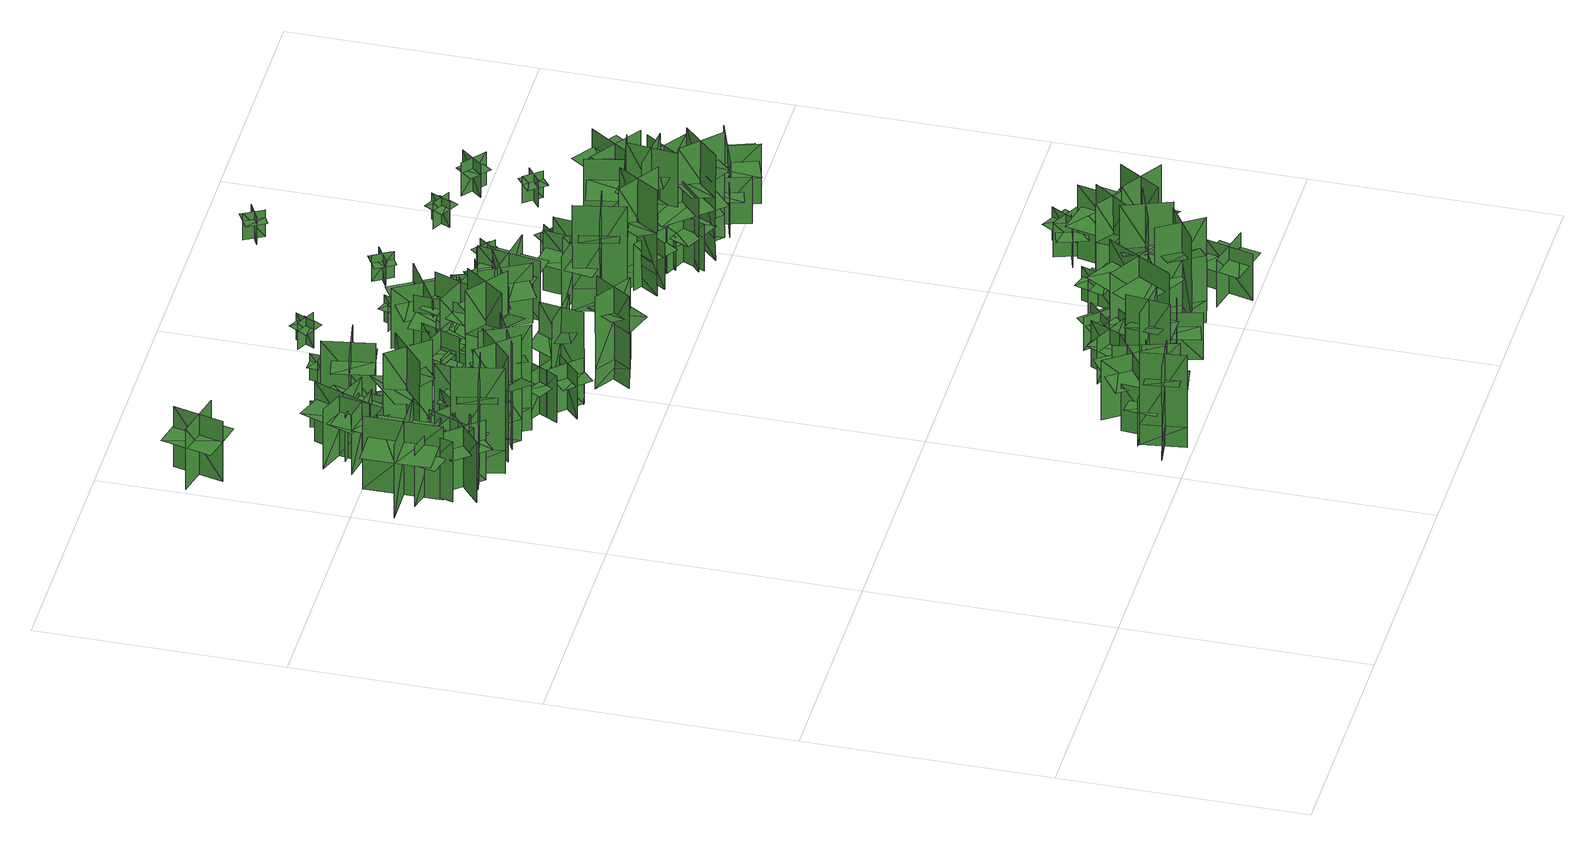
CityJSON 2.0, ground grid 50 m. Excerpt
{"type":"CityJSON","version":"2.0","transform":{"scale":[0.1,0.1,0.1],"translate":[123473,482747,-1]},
"CityObjects":{
"tree1":{"type":"SolitaryVegetationObject","geometry":[{"type":"MultiSurface","lod":"1","boundaries":[[[0,1,2]],[[0,2,3]],[[4,5,6]],[[4,6,7]],[[8,9,10]],[[8,10,11]],[[8,11,12]],[[8,12,13]]]}]},
"tree2":{"type":"SolitaryVegetationObject","geometry":[{"type":"MultiSurface","lod":"1","boundaries":[[[14,15,16]],[[14,16,17]],[[18,19,20]],[[18,20,21]],[[22,23,24]],[[22,24,25]],[[22,25,26]],[[22,26,27]]]}]},
"tree3":{"type":"SolitaryVegetationObject","geometry":[{"type":"MultiSurface","lod":"1","boundaries":[[[28,29,30]],[[28,30,31]],[[32,33,34]],[[32,34,35]],[[36,37,38]],[[36,38,39]],[[36,39,40]],[[36,40,41]]]}]},
"tree4":{"type":"SolitaryVegetationObject","geometry":[{"type":"MultiSurface","lod":"1","boundaries":[[[42,43,44]],[[42,44,45]],[[46,47,48]],[[46,48,49]],[[50,51,52]],[[50,52,53]],[[50,53,54]],[[50,54,55]]]}]},
"tree5":{"type":"SolitaryVegetationObject","geometry":[{"type":"MultiSurface","lod":"1","boundaries":[[[56,57,58]],[[56,58,59]],[[60,61,62]],[[60,62,63]],[[64,65,61]],[[64,61,60]],[[66,67,57]],[[66,57,56]],[[68,69,70]],[[68,70,71]],[[72,73,74]],[[72,74,75]]]}]},
"tree6":{"type":"SolitaryVegetationObject","geometry":[{"type":"MultiSurface","lod":"1","boundaries":[[[76,77,78]],[[76,78,79]],[[80,81,82]],[[80,82,83]],[[84,85,86]],[[84,86,87]],[[84,85,88]],[[84,88,89]]]}]},
"tree7":{"type":"SolitaryVegetationObject","geometry":[{"type":"MultiSurface","lod":"1","boundaries":[[[90,91,92]],[[90,92,93]],[[94,95,96]],[[94,96,97]],[[98,99,95]],[[98,95,94]],[[100,101,91]],[[100,91,90]],[[102,103,104]],[[102,104,105]],[[106,107,108]],[[106,108,109]]]}]},
"tree8":{"type":"SolitaryVegetationObject","geometry":[{"type":"MultiSurface","lod":"1","boundaries":[[[110,111,112]],[[110,112,113]],[[114,115,116]],[[114,116,117]],[[118,119,120]],[[118,120,121]],[[118,121,122]],[[118,122,123]]]}]},
"tree9":{"type":"SolitaryVegetationObject","geometry":[{"type":"MultiSurface","lod":"1","boundaries":[[[124,125,126]],[[124,126,127]],[[128,129,130]],[[128,130,131]],[[132,133,134]],[[132,134,135]],[[132,135,136]],[[132,136,137]]]}]},
"tree10":{"type":"SolitaryVegetationObject","geometry":[{"type":"MultiSurface","lod":"1","boundaries":[[[138,139,140]],[[138,140,141]],[[142,143,144]],[[142,144,145]],[[146,147,148]],[[146,148,149]],[[146,149,150]],[[146,150,151]]]}]},
"tree11":{"type":"SolitaryVegetationObject","geometry":[{"type":"MultiSurface","lod":"1","boundaries":[[[152,153,154]],[[152,154,155]],[[156,157,158]],[[156,158,159]],[[160,161,162]],[[160,162,163]],[[160,163,164]],[[160,164,165]]]}]},
"tree12":{"type":"SolitaryVegetationObject","geometry":[{"type":"MultiSurface","lod":"1","boundaries":[[[166,167,168]],[[166,168,169]],[[170,171,172]],[[170,172,173]],[[174,175,171]],[[174,171,170]],[[176,177,167]],[[176,167,166]],[[178,179,180]],[[178,180,181]],[[182,183,184]],[[182,184,185]]]}]},
"tree13":{"type":"SolitaryVegetationObject","geometry":[{"type":"MultiSurface","lod":"1","boundaries":[[[186,187,188]],[[186,188,189]],[[190,191,192]],[[190,192,193]],[[194,195,191]],[[194,191,190]],[[196,197,187]],[[196,187,186]],[[198,199,200]],[[198,200,201]],[[202,203,204]],[[202,204,205]]]}]},
"tree14":{"type":"SolitaryVegetationObject","geometry":[{"type":"MultiSurface","lod":"1","boundaries":[[[206,207,208]],[[206,208,209]],[[210,211,212]],[[210,212,213]],[[214,215,216]],[[214,216,217]],[[214,217,218]],[[214,218,219]]]}]},
"tree15":{"type":"SolitaryVegetationObject","geometry":[{"type":"MultiSurface","lod":"1","boundaries":[[[220,221,222]],[[220,222,223]],[[224,225,226]],[[224,226,227]],[[228,229,230]],[[228,230,231]],[[228,231,232]],[[228,232,233]]]}]},
"tree16":{"type":"SolitaryVegetationObject","geometry":[{"type":"MultiSurface","lod":"1","boundaries":[[[234,235,236]],[[234,236,237]],[[238,239,240]],[[238,240,241]],[[242,243,244]],[[242,244,245]],[[242,245,246]],[[242,246,247]]]}]},
"tree17":{"type":"SolitaryVegetationObject","geometry":[{"type":"MultiSurface","lod":"1","boundaries":[[[248,249,250]],[[248,250,251]],[[252,253,254]],[[252,254,255]],[[256,257,258]],[[256,258,259]],[[256,259,260]],[[256,260,261]]]}]},
"tree18":{"type":"SolitaryVegetationObject","geometry":[{"type":"MultiSurface","lod":"1","boundaries":[[[262,263,264]],[[262,264,265]],[[266,267,268]],[[266,268,269]],[[270,271,272]],[[270,272,273]],[[270,274,275]],[[270,275,271]]]}]},
"tree19":{"type":"SolitaryVegetationObject","geometry":[{"type":"MultiSurface","lod":"1","boundaries":[[[276,277,278]],[[276,278,279]],[[280,281,282]],[[280,282,283]],[[284,285,286]],[[284,286,287]],[[284,287,288]],[[284,288,289]]]}]},
"tree20":{"type":"SolitaryVegetationObject","geometry":[{"type":"MultiSurface","lod":"1","boundaries":[[[290,291,292]],[[290,292,293]],[[294,295,296]],[[294,296,297]],[[298,299,295]],[[298,295,294]],[[300,301,291]],[[300,291,290]],[[302,303,304]],[[302,304,305]],[[306,307,308]],[[306,308,309]]]}]},
"tree21":{"type":"SolitaryVegetationObject","geometry":[{"type":"MultiSurface","lod":"1","boundaries":[[[310,311,312]],[[310,312,313]],[[314,315,316]],[[314,316,317]],[[318,319,320]],[[318,320,321]],[[318,321,322]],[[318,322,323]]]}]},
"tree22":{"type":"SolitaryVegetationObject","geometry":[{"type":"MultiSurface","lod":"1","boundaries":[[[324,325,326]],[[324,326,327]],[[328,329,330]],[[328,330,331]],[[332,333,334]],[[332,334,335]],[[332,335,336]],[[332,336,337]]]}]},
"tree23":{"type":"SolitaryVegetationObject","geometry":[{"type":"MultiSurface","lod":"1","boundaries":[[[338,339,340]],[[338,340,341]],[[342,343,344]],[[342,344,345]],[[346,347,348]],[[346,348,349]],[[346,349,350]],[[346,350,351]]]}]},
"tree24":{"type":"SolitaryVegetationObject","geometry":[{"type":"MultiSurface","lod":"1","boundaries":[[[352,353,354]],[[352,354,355]],[[356,357,358]],[[356,358,359]],[[360,361,362]],[[360,362,363]],[[360,363,364]],[[360,364,365]]]}]},
"tree25":{"type":"SolitaryVegetationObject","geometry":[{"type":"MultiSurface","lod":"1","boundaries":[[[366,367,368]],[[366,368,369]],[[370,371,372]],[[370,372,373]],[[374,375,376]],[[374,376,377]],[[374,377,378]],[[374,378,379]]]}]},
"tree26":{"type":"SolitaryVegetationObject","geometry":[{"type":"MultiSurface","lod":"1","boundaries":[[[380,381,382]],[[380,382,383]],[[384,385,386]],[[384,386,387]],[[388,389,390]],[[388,390,391]],[[388,391,392]],[[388,392,393]]]}]},
"tree27":{"type":"SolitaryVegetationObject","geometry":[{"type":"MultiSurface","lod":"1","boundaries":[[[394,395,396]],[[394,396,397]],[[398,399,400]],[[398,400,401]],[[402,403,404]],[[402,404,405]],[[402,405,406]],[[402,406,407]]]}]},
"tree28":{"type":"SolitaryVegetationObject","geometry":[{"type":"MultiSurface","lod":"1","boundaries":[[[408,409,410]],[[408,410,411]],[[412,413,414]],[[412,414,415]],[[416,417,418]],[[416,418,419]],[[416,419,420]],[[416,420,421]]]}]},
"tree29":{"type":"SolitaryVegetationObject","geometry":[{"type":"MultiSurface","lod":"1","boundaries":[[[422,423,424]],[[422,424,425]],[[426,427,428]],[[426,428,429]],[[430,431,427]],[[430,427,426]],[[432,433,423]],[[432,423,422]],[[434,435,436]],[[434,436,437]],[[438,439,440]],[[438,440,441]]]}]},
"tree30":{"type":"SolitaryVegetationObject","geometry":[{"type":"MultiSurface","lod":"1","boundaries":[[[442,443,444]],[[442,444,445]],[[446,447,448]],[[446,448,449]],[[450,451,447]],[[450,447,446]],[[452,453,443]],[[452,443,442]],[[454,455,456]],[[454,456,457]],[[458,459,460]],[[458,460,461]]]}]},
"tree31":{"type":"SolitaryVegetationObject","geometry":[{"type":"MultiSurface","lod":"1","boundaries":[[[462,463,464]],[[462,464,465]],[[466,467,468]],[[466,468,469]],[[470,471,472]],[[470,472,473]],[[470,473,474]],[[470,474,475]]]}]},
"tree32":{"type":"SolitaryVegetationObject","geometry":[{"type":"MultiSurface","lod":"1","boundaries":[[[476,477,478]],[[476,478,479]],[[480,481,482]],[[480,482,483]],[[484,485,486]],[[484,486,487]],[[484,487,488]],[[484,488,489]]]}]},
"tree33":{"type":"SolitaryVegetationObject","geometry":[{"type":"MultiSurface","lod":"1","boundaries":[[[490,491,492]],[[490,492,493]],[[494,495,496]],[[494,496,497]],[[498,499,495]],[[498,495,494]],[[500,501,491]],[[500,491,490]],[[502,503,504]],[[502,504,505]],[[506,507,508]],[[506,508,509]]]}]},
"tree34":{"type":"SolitaryVegetationObject","geometry":[{"type":"MultiSurface","lod":"1","boundaries":[[[510,511,512]],[[510,512,513]],[[514,515,516]],[[514,516,517]],[[518,519,520]],[[518,520,521]],[[518,521,522]],[[518,522,523]]]}]},
"tree35":{"type":"SolitaryVegetationObject","geometry":[{"type":"MultiSurface","lod":"1","boundaries":[[[524,525,526]],[[524,526,527]],[[528,529,530]],[[528,530,531]],[[532,533,529]],[[532,529,528]],[[534,535,525]],[[534,525,524]],[[536,537,538]],[[536,538,539]],[[540,541,542]],[[540,542,543]]]}]},
"tree36":{"type":"SolitaryVegetationObject","geometry":[{"type":"MultiSurface","lod":"1","boundaries":[[[544,545,546]],[[544,546,547]],[[548,549,550]],[[548,550,551]],[[552,553,554]],[[552,554,555]],[[552,555,556]],[[552,556,557]]]}]},
"tree37":{"type":"SolitaryVegetationObject","geometry":[{"type":"MultiSurface","lod":"1","boundaries":[[[558,559,560]],[[558,560,561]],[[562,563,564]],[[562,564,565]],[[566,567,568]],[[566,568,569]],[[566,569,570]],[[566,570,571]]]}]},
"tree38":{"type":"SolitaryVegetationObject","geometry":[{"type":"MultiSurface","lod":"1","boundaries":[[[572,573,574]],[[572,574,575]],[[576,577,578]],[[576,578,579]],[[580,581,582]],[[580,582,583]],[[580,583,584]],[[580,584,585]]]}]},
"tree39":{"type":"SolitaryVegetationObject","geometry":[{"type":"MultiSurface","lod":"1","boundaries":[[[586,587,588]],[[586,588,589]],[[590,591,592]],[[590,592,593]],[[594,595,596]],[[594,596,597]],[[594,597,598]],[[594,598,599]]]}]},
"tree40":{"type":"SolitaryVegetationObject","geometry":[{"type":"MultiSurface","lod":"1","boundaries":[[[600,601,602]],[[600,602,603]],[[604,605,606]],[[604,606,607]],[[608,609,610]],[[608,610,611]],[[608,611,612]],[[608,612,613]]]}]},
"tree41":{"type":"SolitaryVegetationObject","geometry":[{"type":"MultiSurface","lod":"1","boundaries":[[[614,615,616]],[[614,616,617]],[[618,619,620]],[[618,620,621]],[[622,623,624]],[[622,624,625]],[[622,625,626]],[[622,626,627]]]}]},
"tree42":{"type":"SolitaryVegetationObject","geometry":[{"type":"MultiSurface","lod":"1","boundaries":[[[628,629,630]],[[628,630,631]],[[632,633,634]],[[632,634,635]],[[636,637,638]],[[636,638,639]],[[636,639,640]],[[636,640,641]]]}]},
"tree43":{"type":"SolitaryVegetationObject","geometry":[{"type":"MultiSurface","lod":"1","boundaries":[[[642,643,644]],[[642,644,645]],[[646,647,648]],[[646,648,649]],[[650,651,652]],[[650,652,653]],[[650,653,654]],[[650,654,655]]]}]},
"tree44":{"type":"SolitaryVegetationObject","geometry":[{"type":"MultiSurface","lod":"1","boundaries":[[[656,657,658]],[[656,658,659]],[[660,661,662]],[[660,662,663]],[[664,665,666]],[[664,666,667]],[[664,667,668]],[[664,668,669]]]}]},
"tree45":{"type":"SolitaryVegetationObject","geometry":[{"type":"MultiSurface","lod":"1","boundaries":[[[670,671,672]],[[670,672,673]],[[674,675,676]],[[674,676,677]],[[678,679,675]],[[678,675,674]],[[680,681,671]],[[680,671,670]],[[682,683,684]],[[682,684,685]],[[686,687,688]],[[686,688,689]]]}]},
"tree46":{"type":"SolitaryVegetationObject","geometry":[{"type":"MultiSurface","lod":"1","boundaries":[[[690,691,692]],[[690,692,693]],[[694,695,696]],[[694,696,697]],[[698,699,700]],[[698,700,701]],[[698,701,702]],[[698,702,703]]]}]},
"tree47":{"type":"SolitaryVegetationObject","geometry":[{"type":"MultiSurface","lod":"1","boundaries":[[[704,705,706]],[[704,706,707]],[[708,709,710]],[[708,710,711]],[[712,713,714]],[[712,714,715]],[[712,715,716]],[[712,716,717]]]}]},
"tree48":{"type":"SolitaryVegetationObject","geometry":[{"type":"MultiSurface","lod":"1","boundaries":[[[718,719,720]],[[718,720,721]],[[722,723,724]],[[722,724,725]],[[726,727,728]],[[726,728,729]],[[726,729,730]],[[726,730,731]]]}]},
"tree49":{"type":"SolitaryVegetationObject","geometry":[{"type":"MultiSurface","lod":"1","boundaries":[[[732,733,734]],[[732,734,735]],[[736,737,738]],[[736,738,739]],[[740,741,742]],[[740,742,743]],[[740,743,744]],[[740,744,745]]]}]},
"tree50":{"type":"SolitaryVegetationObject","geometry":[{"type":"MultiSurface","lod":"1","boundaries":[[[746,747,748]],[[746,748,749]],[[750,751,752]],[[750,752,753]],[[754,755,751]],[[754,751,750]],[[756,757,747]],[[756,747,746]],[[758,759,760]],[[758,760,761]],[[762,763,764]],[[762,764,765]]]}]},
"tree51":{"type":"SolitaryVegetationObject","geometry":[{"type":"MultiSurface","lod":"1","boundaries":[[[766,767,768]],[[766,768,769]],[[770,771,772]],[[770,772,773]],[[774,775,776]],[[774,776,777]],[[774,777,778]],[[774,778,779]]]}]},
"tree52":{"type":"SolitaryVegetationObject","geometry":[{"type":"MultiSurface","lod":"1","boundaries":[[[780,781,782]],[[780,782,783]],[[784,785,786]],[[784,786,787]],[[788,789,790]],[[788,790,791]],[[788,791,792]],[[788,792,793]]]}]},
"tree53":{"type":"SolitaryVegetationObject","geometry":[{"type":"MultiSurface","lod":"1","boundaries":[[[794,795,796]],[[794,796,797]],[[798,799,800]],[[798,800,801]],[[802,803,804]],[[802,804,805]],[[802,805,806]],[[802,806,807]]]}]},
"tree54":{"type":"SolitaryVegetationObject","geometry":[{"type":"MultiSurface","lod":"1","boundaries":[[[808,809,810]],[[808,810,811]],[[812,813,814]],[[812,814,815]],[[816,817,818]],[[816,818,819]],[[816,819,820]],[[816,820,821]]]}]},
"tree55":{"type":"SolitaryVegetationObject","geometry":[{"type":"MultiSurface","lod":"1","boundaries":[[[822,823,824]],[[822,824,825]],[[826,827,828]],[[826,828,829]],[[830,831,832]],[[830,832,833]],[[830,833,834]],[[830,834,835]]]}]},
"tree56":{"type":"SolitaryVegetationObject","geometry":[{"type":"MultiSurface","lod":"1","boundaries":[[[836,837,838]],[[836,838,839]],[[840,841,842]],[[840,842,843]],[[844,845,846]],[[844,846,847]],[[844,847,848]],[[844,848,849]]]}]},
"tree57":{"type":"SolitaryVegetationObject","geometry":[{"type":"MultiSurface","lod":"1","boundaries":[[[850,851,852]],[[850,852,853]],[[854,855,856]],[[854,856,857]],[[858,859,860]],[[858,860,861]],[[858,861,862]],[[858,862,863]]]}]},
"tree58":{"type":"SolitaryVegetationObject","geometry":[{"type":"MultiSurface","lod":"1","boundaries":[[[864,865,866]],[[864,866,867]],[[868,869,870]],[[868,870,871]],[[872,873,869]],[[872,869,868]],[[874,875,865]],[[874,865,864]],[[876,877,878]],[[876,878,879]],[[880,881,882]],[[880,882,883]]]}]},
"tree59":{"type":"SolitaryVegetationObject","geometry":[{"type":"MultiSurface","lod":"1","boundaries":[[[884,885,886]],[[884,886,887]],[[888,889,890]],[[888,890,891]],[[892,893,889]],[[892,889,888]],[[894,895,885]],[[894,885,884]],[[896,897,898]],[[896,898,899]],[[900,901,902]],[[900,902,903]]]}]},
"tree60":{"type":"SolitaryVegetationObject","geometry":[{"type":"MultiSurface","lod":"1","boundaries":[[[904,905,906]],[[904,906,907]],[[908,909,910]],[[908,910,911]],[[912,913,909]],[[912,909,908]],[[914,915,905]],[[914,905,904]],[[916,917,918]],[[916,918,919]],[[920,921,922]],[[920,922,923]]]}]},
"tree61":{"type":"SolitaryVegetationObject","geometry":[{"type":"MultiSurface","lod":"1","boundaries":[[[924,925,926]],[[924,926,927]],[[928,929,930]],[[928,930,931]],[[932,933,934]],[[932,934,935]],[[932,935,936]],[[932,936,937]]]}]},
"tree62":{"type":"SolitaryVegetationObject","geometry":[{"type":"MultiSurface","lod":"1","boundaries":[[[938,939,940]],[[938,940,941]],[[942,943,944]],[[942,944,945]],[[946,947,948]],[[946,948,949]],[[946,949,950]],[[946,950,951]]]}]},
"tree63":{"type":"SolitaryVegetationObject","geometry":[{"type":"MultiSurface","lod":"1","boundaries":[[[952,953,954]],[[952,954,955]],[[956,957,958]],[[956,958,959]],[[960,961,957]],[[960,957,956]],[[962,963,953]],[[962,953,952]],[[964,965,966]],[[964,966,967]],[[968,969,970]],[[968,970,971]]]}]},
"tree64":{"type":"SolitaryVegetationObject","geometry":[{"type":"MultiSurface","lod":"1","boundaries":[[[972,973,974]],[[972,974,975]],[[976,977,978]],[[976,978,979]],[[980,981,982]],[[980,982,983]],[[980,983,984]],[[980,984,985]]]}]},
"tree65":{"type":"SolitaryVegetationObject","geometry":[{"type":"MultiSurface","lod":"1","boundaries":[[[986,987,988]],[[986,988,989]],[[990,991,992]],[[990,992,993]],[[994,995,996]],[[994,996,997]],[[994,997,998]],[[994,998,999]]]}]},
"tree66":{"type":"SolitaryVegetationObject","geometry":[{"type":"MultiSurface","lod":"1","boundaries":[[[1000,1001,1002]],[[1000,1002,1003]],[[1004,1005,1006]],[[1004,1006,1007]],[[1008,1009,1010]],[[1008,1010,1011]],[[1008,1011,1012]],[[1008,1012,1013]]]}]},
"tree67":{"type":"SolitaryVegetationObject","geometry":[{"type":"MultiSurface","lod":"1","boundaries":[[[1014,1015,1016]],[[1014,1016,1017]],[[1018,1019,1020]],[[1018,1020,1021]],[[1022,1023,1024]],[[1022,1024,1025]],[[1022,1025,1026]],[[1022,1026,1027]]]}]},
"tree68":{"type":"SolitaryVegetationObject","geometry":[{"type":"MultiSurface","lod":"1","boundaries":[[[1028,1029,1030]],[[1028,1030,1031]],[[1032,1033,1034]],[[1032,1034,1035]],[[1036,1037,1038]],[[1036,1038,1039]],[[1036,1039,1040]],[[1036,1040,1041]]]}]},
"tree69":{"type":"SolitaryVegetationObject","geometry":[{"type":"MultiSurface","lod":"1","boundaries":[[[1042,1043,1044]],[[1042,1044,1045]],[[1046,1047,1048]],[[1046,1048,1049]],[[1050,1051,1052]],[[1050,1052,1053]],[[1050,1053,1054]],[[1050,1054,1055]]]}]},
"tree70":{"type":"SolitaryVegetationObject","geometry":[{"type":"MultiSurface","lod":"1","boundaries":[[[1056,1057,1058]],[[1056,1058,1059]],[[1060,1061,1062]],[[1060,1062,1063]],[[1064,1065,1066]],[[1064,1066,1067]],[[1064,1067,1068]],[[1064,1068,1069]]]}]},
"tree71":{"type":"SolitaryVegetationObject","geometry":[{"type":"MultiSurface","lod":"1","boundaries":[[[1070,1071,1072]],[[1070,1072,1073]],[[1074,1075,1076]],[[1074,1076,1077]],[[1078,1079,1080]],[[1078,1080,1081]],[[1078,1081,1082]],[[1078,1082,1083]]]}]},
"tree72":{"type":"SolitaryVegetationObject","geometry":[{"type":"MultiSurface","lod":"1","boundaries":[[[1084,1085,1086]],[[1084,1086,1087]],[[1088,1089,1090]],[[1088,1090,1091]],[[1092,1093,1094]],[[1092,1094,1095]],[[1092,1095,1096]],[[1092,1096,1097]]]}]},
"tree73":{"type":"SolitaryVegetationObject","geometry":[{"type":"MultiSurface","lod":"1","boundaries":[[[1098,1099,1100]],[[1098,1100,1101]],[[1102,1103,1104]],[[1102,1104,1105]],[[1106,1107,1108]],[[1106,1108,1109]],[[1106,1109,1110]],[[1106,1110,1111]]]}]},
"tree74":{"type":"SolitaryVegetationObject","geometry":[{"type":"MultiSurface","lod":"1","boundaries":[[[1112,1113,1114]],[[1112,1114,1115]],[[1116,1117,1118]],[[1116,1118,1119]],[[1120,1121,1122]],[[1120,1122,1123]],[[1120,1123,1124]],[[1120,1124,1125]]]}]},
"tree75":{"type":"SolitaryVegetationObject","geometry":[{"type":"MultiSurface","lod":"1","boundaries":[[[1126,1127,1128]],[[1126,1128,1129]],[[1130,1131,1132]],[[1130,1132,1133]],[[1134,1135,1136]],[[1134,1136,1137]],[[1134,1137,1138]],[[1134,1138,1139]]]}]},
"tree76":{"type":"SolitaryVegetationObject","geometry":[{"type":"MultiSurface","lod":"1","boundaries":[[[1140,1141,1142]],[[1140,1142,1143]],[[1144,1145,1146]],[[1144,1146,1147]],[[1148,1149,1150]],[[1148,1150,1151]],[[1148,1151,1152]],[[1148,1152,1153]]]}]},
"tree77":{"type":"SolitaryVegetationObject","geometry":[{"type":"MultiSurface","lod":"1","boundaries":[[[1154,1155,1156]],[[1154,1156,1157]],[[1158,1159,1160]],[[1158,1160,1161]],[[1162,1163,1164]],[[1162,1164,1165]],[[1162,1165,1166]],[[1162,1166,1167]]]}]},
"tree78":{"type":"SolitaryVegetationObject","geometry":[{"type":"MultiSurface","lod":"1","boundaries":[[[1168,1169,1170]],[[1168,1170,1171]],[[1172,1173,1174]],[[1172,1174,1175]],[[1176,1177,1173]],[[1176,1173,1172]],[[1178,1179,1169]],[[1178,1169,1168]],[[1180,1181,1182]],[[1180,1182,1183]],[[1184,1185,1186]],[[1184,1186,1187]]]}]},
"tree79":{"type":"SolitaryVegetationObject","geometry":[{"type":"MultiSurface","lod":"1","boundaries":[[[1188,1189,1190]],[[1188,1190,1191]],[[1192,1193,1194]],[[1192,1194,1195]],[[1196,1197,1193]],[[1196,1193,1192]],[[1198,1199,1189]],[[1198,1189,1188]],[[1200,1201,1202]],[[1200,1202,1203]],[[1204,1205,1206]],[[1204,1206,1207]]]}]},
"tree80":{"type":"SolitaryVegetationObject","geometry":[{"type":"MultiSurface","lod":"1","boundaries":[[[1208,1209,1210]],[[1208,1210,1211]],[[1212,1213,1214]],[[1212,1214,1215]],[[1216,1217,1218]],[[1216,1218,1219]],[[1216,1219,1220]],[[1216,1220,1221]]]}]},
"tree81":{"type":"SolitaryVegetationObject","geometry":[{"type":"MultiSurface","lod":"1","boundaries":[[[1222,1223,1224]],[[1222,1224,1225]],[[1226,1227,1228]],[[1226,1228,1229]],[[1230,1231,1232]],[[1230,1232,1233]],[[1230,1233,1234]],[[1230,1234,1235]]]}]},
"tree82":{"type":"SolitaryVegetationObject","geometry":[{"type":"MultiSurface","lod":"1","boundaries":[[[1236,1237,1238]],[[1236,1238,1239]],[[1240,1241,1242]],[[1240,1242,1243]],[[1244,1245,1246]],[[1244,1246,1247]],[[1244,1247,1248]],[[1244,1248,1249]]]}]},
"tree83":{"type":"SolitaryVegetationObject","geometry":[{"type":"MultiSurface","lod":"1","boundaries":[[[1250,1251,1252]],[[1250,1252,1253]],[[1254,1255,1256]],[[1254,1256,1257]],[[1258,1259,1260]],[[1258,1260,1261]],[[1258,1261,1262]],[[1258,1262,1263]]]}]},
"tree84":{"type":"SolitaryVegetationObject","geometry":[{"type":"MultiSurface","lod":"1","boundaries":[[[1264,1265,1266]],[[1264,1266,1267]],[[1268,1269,1270]],[[1268,1270,1271]],[[1272,1273,1274]],[[1272,1274,1275]],[[1272,1275,1276]],[[1272,1276,1277]]]}]},
"tree85":{"type":"SolitaryVegetationObject","geometry":[{"type":"MultiSurface","lod":"1","boundaries":[[[1278,1279,1280]],[[1278,1280,1281]],[[1282,1283,1284]],[[1282,1284,1285]],[[1286,1287,1288]],[[1286,1288,1289]],[[1286,1289,1290]],[[1286,1290,1291]]]}]},
"tree86":{"type":"SolitaryVegetationObject","geometry":[{"type":"MultiSurface","lod":"1","boundaries":[[[1292,1293,1294]],[[1292,1294,1295]],[[1296,1297,1298]],[[1296,1298,1299]],[[1300,1301,1302]],[[1300,1302,1303]],[[1300,1303,1304]],[[1300,1304,1305]]]}]},
"tree87":{"type":"SolitaryVegetationObject","geometry":[{"type":"MultiSurface","lod":"1","boundaries":[[[1306,1307,1308]],[[1306,1308,1309]],[[1310,1311,1312]],[[1310,1312,1313]],[[1314,1315,1316]],[[1314,1316,1317]],[[1314,1317,1318]],[[1314,1318,1319]]]}]},
"tree88":{"type":"SolitaryVegetationObject","geometry":[{"type":"MultiSurface","lod":"1","boundaries":[[[1320,1321,1322]],[[1320,1322,1323]],[[1324,1325,1326]],[[1324,1326,1327]],[[1328,1329,1330]],[[1328,1330,1331]],[[1328,1331,1332]],[[1328,1332,1333]]]}]},
"tree89":{"type":"SolitaryVegetationObject","geometry":[{"type":"MultiSurface","lod":"1","boundaries":[[[1334,1335,1336]],[[1334,1336,1337]],[[1338,1339,1340]],[[1338,1340,1341]],[[1342,1343,1344]],[[1342,1344,1345]],[[1342,1345,1346]],[[1342,1346,1347]]]}]},
"tree90":{"type":"SolitaryVegetationObject","geometry":[{"type":"MultiSurface","lod":"1","boundaries":[[[1348,1349,1350]],[[1348,1350,1351]],[[1352,1353,1354]],[[1352,1354,1355]],[[1356,1357,1358]],[[1356,1358,1359]],[[1356,1359,1360]],[[1356,1360,1361]]]}]}
},
"vertices":[
[120,1424,13],[93,1323,13],[93,1323,153],[120,1424,153],[62,1390,13],[62,1390,153],[163,1364,153],[163,1364,13],[62,1390,109],[51,1348,109],[132,1327,109],[143,1369,109],[154,1411,109],[73,1432,109],
[98,1500,10],[100,1343,10],[100,1343,180],[98,1500,180],[20,1419,10],[178,1421,10],[178,1421,180],[20,1419,180],[27,1419,133],[28,1350,133],[172,1352,133],[171,1421,133],[171,1490,133],[26,1488,133],
[175,1279,15],[107,1358,15],[107,1358,155],[175,1279,155],[180,1346,15],[180,1346,155],[100,1278,155],[100,1278,15],[180,1346,111],[152,1379,111],[88,1325,111],[116,1291,111],[145,1258,111],[208,1312,111],
[212,1331,14],[114,1369,14],[114,1369,153],[212,1331,153],[185,1392,14],[185,1392,153],[147,1295,153],[147,1295,14],[185,1392,109],[144,1408,109],[114,1330,109],[154,1314,109],[195,1298,109],[225,1376,109],
[184,1349,67],[206,1248,67],[204,1248,261],[183,1349,261],[142,1284,67],[243,1306,67],[243,1306,261],[141,1285,261],[141,1285,15],[243,1306,15],[183,1349,15],[204,1248,15],[183,1349,162],[205,1248,162],[257,1259,180],[235,1360,180],[202,1262,192],[185,1338,192],[147,1329,203],[164,1253,203],
[54,1763,12],[79,1865,12],[79,1865,153],[54,1763,153],[115,1800,12],[12,1825,12],[12,1825,153],[115,1800,153],[57,1762,105],[82,1865,105],[31,1877,105],[6,1774,105],[124,1855,105],[99,1752,105],
[585,102,60],[597,13,60],[596,12,230],[583,102,230],[543,48,60],[633,60,60],[633,61,230],[543,49,230],[543,49,15],[633,61,15],[583,102,15],[596,12,15],[584,102,143],[596,12,143],[642,19,160],[629,109,160],[594,25,170],[585,92,170],[551,87,179],[560,20,179],
[186,1311,12],[256,1389,12],[256,1389,152],[186,1311,152],[253,1315,12],[253,1315,152],[175,1385,152],[175,1385,12],[253,1315,108],[282,1348,108],[219,1403,108],[190,1371,108],[161,1338,108],[224,1283,108],
[194,1328,14],[292,1290,14],[292,1290,154],[194,1328,154],[222,1267,14],[222,1267,154],[259,1364,154],[259,1364,14],[222,1267,110],[262,1251,110],[292,1329,110],[251,1345,110],[211,1360,110],[181,1282,110],
[191,1570,11],[174,1479,11],[174,1479,150],[191,1570,150],[136,1531,11],[226,1514,11],[226,1514,150],[136,1531,150],[136,1531,114],[128,1488,114],[218,1471,114],[226,1514,114],[234,1558,114],[144,1575,114],
[578,105,15],[659,98,15],[659,98,124],[578,105,124],[611,66,15],[611,66,124],[619,147,124],[619,147,15],[611,66,90],[645,63,90],[651,127,90],[617,130,90],[583,133,90],[577,69,90],
[313,1243,67],[243,1320,67],[245,1321,262],[315,1244,262],[317,1321,67],[241,1251,67],[241,1251,262],[318,1321,262],[318,1321,15],[241,1251,15],[315,1244,15],[245,1321,15],[314,1244,162],[244,1320,162],[205,1285,181],[275,1208,181],[254,1310,193],[307,1253,193],[335,1280,203],[283,1337,203],
[186,1412,65],[264,1479,65],[266,1478,260],[187,1411,260],[264,1405,65],[196,1484,65],[196,1484,260],[263,1405,260],[263,1405,14],[196,1484,14],[187,1411,14],[266,1478,14],[186,1411,160],[265,1478,160],[231,1519,179],[152,1451,179],[254,1469,191],[196,1418,191],[221,1389,201],[280,1439,201],
[140,1588,12],[260,1542,12],[260,1542,151],[140,1588,151],[178,1505,12],[224,1625,12],[224,1625,151],[178,1505,151],[180,1509,112],[233,1489,112],[275,1600,112],[222,1620,112],[170,1640,112],[128,1529,112],
[209,1512,13],[217,1589,13],[217,1589,121],[209,1512,121],[249,1545,13],[172,1553,13],[172,1553,121],[249,1545,121],[249,1545,91],[253,1583,91],[176,1591,91],[172,1553,91],[168,1514,91],[245,1506,91],
[229,1345,12],[356,1333,12],[356,1333,182],[229,1345,182],[282,1282,12],[282,1282,182],[294,1409,182],[294,1409,12],[282,1282,129],[335,1277,129],[344,1378,129],[291,1384,129],[238,1389,129],[229,1287,129],
[263,1508,14],[245,1453,14],[245,1453,76],[263,1508,76],[227,1489,14],[281,1471,14],[281,1471,76],[227,1489,76],[229,1488,59],[221,1464,59],[271,1448,59],[279,1472,59],[287,1496,59],[237,1512,59],
[326,1262,12],[297,1339,12],[297,1339,121],[326,1262,121],[353,1321,12],[275,1293,12],[275,1293,121],[353,1321,121],[323,1268,93],[297,1339,93],[267,1328,93],[293,1257,93],[354,1279,93],[328,1350,93],
[719,87,13],[645,192,13],[645,192,153],[719,87,153],[734,178,13],[628,103,13],[628,103,153],[734,178,153],[729,175,114],[697,221,114],[600,153,114],[633,107,114],[665,60,114],[762,128,114],
[311,1328,65],[357,1235,65],[356,1234,259],[310,1327,259],[286,1254,65],[379,1300,65],[378,1301,259],[286,1254,259],[286,1254,13],[378,1301,13],[310,1327,13],[356,1234,13],[310,1327,160],[356,1235,160],[404,1258,179],[358,1351,179],[350,1247,190],[315,1317,190],[280,1299,201],[315,1230,201],
[320,1456,14],[280,1415,14],[280,1415,76],[320,1456,76],[279,1455,14],[320,1415,14],[320,1415,76],[279,1455,76],[281,1454,59],[264,1436,59],[301,1399,59],[319,1417,59],[336,1435,59],[299,1471,59],
[258,1595,15],[267,1555,15],[267,1555,76],[258,1595,76],[242,1569,15],[282,1578,15],[282,1578,76],[242,1569,76],[242,1569,60],[246,1550,60],[286,1559,60],[282,1578,60],[278,1597,60],[238,1588,60],
[322,1497,14],[251,1507,14],[251,1507,92],[322,1497,92],[291,1537,14],[281,1466,14],[281,1466,92],[291,1537,92],[291,1534,71],[260,1539,71],[250,1474,71],[281,1469,71],[312,1465,71],[322,1530,71],
[778,142,12],[656,103,12],[656,103,152],[778,142,152],[696,183,12],[735,60,12],[735,60,152],[696,183,152],[698,178,113],[644,161,113],[680,48,113],[734,65,113],[787,83,113],[751,195,113],
[274,1601,13],[265,1644,13],[265,1644,74],[274,1601,74],[290,1625,13],[247,1616,13],[247,1616,74],[290,1625,74],[290,1625,57],[286,1647,57],[242,1638,57],[247,1616,57],[251,1595,57],[294,1603,57],
[427,1264,14],[389,1193,14],[389,1193,123],[427,1264,123],[377,1249,14],[377,1249,123],[449,1211,123],[449,1211,14],[377,1249,89],[361,1219,89],[418,1188,89],[434,1218,89],[450,1248,89],[393,1279,89],
[357,1514,15],[306,1488,15],[306,1488,77],[357,1514,77],[318,1526,15],[344,1475,15],[344,1475,77],[318,1526,77],[319,1524,60],[297,1513,60],[320,1466,60],[343,1477,60],[365,1488,60],[342,1535,60],
[405,1157,17],[464,1213,17],[464,1213,125],[405,1157,125],[457,1156,17],[457,1156,125],[401,1215,125],[401,1215,17],[457,1156,91],[482,1179,91],[437,1227,91],[413,1203,91],[388,1180,91],[432,1133,91],
[761,173,59],[750,83,59],[748,83,230],[759,173,230],[707,131,60],[797,121,60],[797,121,230],[707,132,230],[707,132,14],[797,121,14],[759,173,14],[748,83,14],[760,173,143],[749,83,143],[795,78,159],[806,168,159],[750,96,169],[758,163,169],[724,167,179],[716,100,179],
[414,1210,62],[504,1199,62],[504,1197,232],[414,1208,232],[456,1156,62],[467,1245,62],[467,1246,232],[455,1156,232],[455,1156,17],[467,1246,17],[414,1208,17],[504,1197,17],[414,1209,145],[504,1198,145],[510,1243,161],[420,1255,161],[492,1199,172],[424,1207,172],[420,1173,181],[488,1165,181],
[314,1580,14],[417,1598,14],[417,1598,153],[314,1580,153],[369,1542,14],[369,1542,153],[351,1645,153],[351,1645,14],[369,1542,109],[412,1549,109],[398,1632,109],[355,1624,109],[312,1616,109],[326,1534,109],
[754,227,15],[828,192,15],[828,192,123],[754,227,123],[772,178,15],[772,178,123],[806,252,123],[806,252,15],[772,178,89],[803,164,89],[830,223,89],[800,237,89],[769,251,89],[741,192,89],
[512,1318,65],[430,1381,65],[431,1382,260],[513,1319,260],[502,1395,66],[439,1313,66],[440,1313,260],[503,1395,260],[503,1395,14],[440,1313,14],[513,1319,14],[431,1382,14],[512,1318,160],[430,1382,160],[398,1340,179],[480,1277,179],[442,1373,191],[503,1326,191],[527,1357,202],[465,1404,202],
[454,1384,15],[475,1453,15],[475,1453,92],[454,1384,92],[499,1409,15],[430,1430,15],[430,1430,92],[499,1409,92],[496,1410,71],[505,1440,71],[442,1459,71],[433,1429,71],[424,1399,71],[487,1380,71],
[576,1160,61],[527,1084,61],[526,1085,232],[575,1161,232],[509,1146,62],[585,1097,62],[586,1098,232],[509,1147,232],[509,1147,16],[586,1098,16],[575,1161,16],[526,1085,16],[575,1161,145],[526,1085,145],[565,1060,161],[614,1136,161],[533,1095,171],[569,1153,171],[540,1171,181],[504,1114,181],
[817,87,15],[915,111,15],[915,111,124],[817,87,124],[879,51,15],[855,148,15],[855,148,124],[879,51,124],[878,55,93],[920,65,93],[899,154,93],[856,144,93],[814,134,93],[835,44,93],
[431,1455,14],[512,1426,14],[512,1426,129],[431,1455,129],[458,1400,14],[487,1481,14],[487,1481,129],[458,1400,129],[461,1409,85],[494,1397,85],[515,1454,85],[481,1466,85],[448,1478,85],[427,1421,85],
[409,1637,14],[411,1681,14],[411,1681,76],[409,1637,76],[431,1657,14],[386,1659,14],[386,1659,76],[431,1657,76],[431,1657,59],[432,1679,59],[387,1681,59],[386,1659,59],[385,1637,59],[430,1635,59],
[896,220,14],[851,165,14],[851,165,92],[896,220,92],[846,215,14],[901,169,14],[901,169,92],[846,215,92],[848,213,70],[828,189,70],[879,147,70],[899,171,70],[919,196,70],[868,237,70],
[905,277,15],[853,228,15],[853,228,92],[905,277,92],[854,278,15],[903,226,15],[903,226,92],[854,278,92],[856,276,71],[833,254,71],[879,207,71],[901,228,71],[924,250,71],[878,297,71],
[534,1450,16],[524,1369,16],[524,1369,124],[534,1450,124],[493,1418,16],[493,1418,124],[574,1408,124],[574,1408,16],[493,1418,90],[489,1384,90],[553,1376,90],[557,1410,90],[561,1444,90],[497,1451,90],
[600,1440,14],[471,1449,14],[471,1449,154],[600,1440,154],[538,1509,14],[530,1380,14],[530,1380,154],[538,1509,154],[538,1504,115],[482,1507,115],[474,1389,115],[530,1386,115],[586,1382,115],[594,1500,115],
[612,1403,15],[492,1446,15],[492,1446,186],[612,1403,186],[577,1477,15],[577,1477,186],[533,1356,186],[533,1356,15],[577,1477,132],[527,1495,132],[492,1399,132],[542,1381,132],[592,1362,132],[627,1458,132],
[911,125,11],[991,261,11],[991,261,182],[911,125,182],[1020,154,11],[884,234,11],[884,234,182],[1020,154,182],[1014,158,134],[1049,217,134],[924,290,134],[889,231,134],[854,171,134],[979,98,134],
[943,162,66],[999,74,66],[997,74,261],[941,161,261],[926,85,66],[1013,141,66],[1012,142,261],[925,86,261],[925,86,15],[1012,142,15],[941,161,15],[997,74,15],[942,161,161],[998,74,161],[1042,102,180],[986,190,180],[990,86,192],[948,151,192],[915,129,202],[957,64,202],
[615,1445,14],[548,1555,14],[548,1555,154],[615,1445,154],[636,1534,14],[526,1468,14],[526,1468,154],[636,1534,154],[631,1531,115],[602,1580,115],[501,1518,115],[530,1470,115],[559,1422,115],[660,1483,115],
[513,1698,14],[533,1737,14],[533,1737,76],[513,1698,76],[541,1706,14],[502,1727,14],[502,1727,76],[541,1706,76],[541,1706,58],[551,1726,58],[512,1746,58],[502,1727,58],[491,1707,58],[531,1687,58],
[635,1380,15],[587,1468,15],[587,1468,124],[635,1380,124],[655,1449,15],[567,1401,15],[567,1401,124],[655,1449,124],[651,1447,94],[630,1486,94],[549,1441,94],[570,1403,94],[591,1365,94],[672,1409,94],
[615,1446,14],[663,1358,14],[663,1358,123],[615,1446,123],[596,1377,14],[683,1425,14],[683,1425,123],[596,1377,123],[599,1379,93],[620,1340,93],[701,1385,93],[680,1423,93],[659,1461,93],[578,1417,93],
[1031,146,65],[995,243,65],[996,243,260],[1032,146,260],[1064,217,65],[967,181,65],[967,180,260],[1064,216,260],[1064,216,14],[967,180,14],[1032,146,14],[996,243,14],[1032,146,160],[996,243,160],[946,225,179],[982,128,179],[1001,230,191],[1028,157,191],[1065,171,201],[1037,244,201],
[675,1445,16],[604,1456,16],[604,1456,94],[675,1445,94],[644,1486,16],[633,1415,16],[633,1415,94],[644,1486,94],[644,1483,72],[613,1488,72],[603,1423,72],[634,1418,72],[665,1413,72],[675,1478,72],
[632,1428,13],[693,1315,13],[693,1315,153],[632,1428,153],[606,1340,13],[720,1401,13],[720,1401,153],[606,1340,153],[611,1342,114],[638,1293,114],[742,1349,114],[715,1399,114],[688,1448,114],[584,1392,114],
[613,1547,15],[628,1589,15],[628,1589,77],[613,1547,77],[640,1559,15],[598,1574,15],[598,1574,77],[640,1559,77],[640,1559,59],[647,1580,59],[605,1595,59],[598,1574,59],[591,1553,59],[633,1539,59],
[992,253,14],[1013,321,14],[1013,321,92],[992,253,92],[1037,277,14],[969,298,14],[969,298,92],[1037,277,92],[1034,278,70],[1043,308,70],[981,327,70],[971,297,70],[962,268,70],[1025,248,70],
[624,1401,15],[719,1434,15],[719,1434,124],[624,1401,124],[689,1371,15],[656,1465,15],[656,1465,124],[689,1371,124],[688,1375,94],[729,1389,94],[698,1476,94],[657,1461,94],[616,1447,94],[646,1360,94],
[1081,4,20],[1105,101,20],[1105,101,129],[1081,4,129],[1142,42,20],[1045,65,20],[1045,65,129],[1142,42,129],[1138,43,99],[1148,85,99],[1059,107,99],[1049,64,99],[1038,21,99],[1128,0,99],
[649,1378,14],[776,1356,14],[776,1356,153],[649,1378,153],[703,1303,14],[724,1430,14],[724,1430,153],[703,1303,153],[704,1308,114],[759,1299,114],[779,1416,114],[723,1425,114],[668,1434,114],[648,1318,114],
[751,1251,64],[772,1150,64],[770,1149,259],[749,1251,259],[707,1186,65],[809,1207,65],[808,1208,259],[707,1187,259],[707,1187,13],[808,1208,13],[749,1251,13],[770,1149,13],[750,1251,159],[770,1150,159],[822,1160,178],[801,1262,178],[768,1163,190],[751,1239,190],[713,1231,201],[729,1155,201],
[1102,244,59],[1028,297,59],[1029,298,230],[1103,246,230],[1091,312,60],[1038,238,60],[1039,238,230],[1092,312,230],[1092,312,14],[1039,238,14],[1103,246,14],[1029,298,14],[1102,245,142],[1029,298,142],[1002,260,159],[1075,208,159],[1039,291,169],[1094,252,169],[1114,280,179],[1059,319,179],
[1143,197,65],[1056,253,65],[1056,254,260],[1143,198,260],[1126,273,65],[1070,186,65],[1071,186,260],[1127,273,260],[1127,273,13],[1071,186,13],[1143,198,13],[1056,254,13],[1143,198,160],[1056,254,160],[1027,209,179],[1115,153,179],[1068,246,190],[1134,204,190],[1155,238,201],[1089,279,201],
[728,1267,12],[856,1248,12],[856,1248,152],[728,1267,152],[783,1193,12],[803,1321,12],[803,1321,152],[783,1193,152],[784,1199,113],[840,1190,113],[858,1307,113],[802,1316,113],[746,1324,113],[728,1207,113],
[836,1187,13],[788,1280,13],[788,1280,153],[836,1187,153],[856,1251,13],[856,1251,153],[763,1203,153],[763,1203,13],[856,1251,109],[836,1290,109],[762,1252,109],[782,1213,109],[802,1174,109],[876,1212,109],
[832,1107,65],[888,1194,65],[889,1193,260],[834,1106,260],[909,1124,65],[821,1179,65],[821,1178,260],[908,1123,260],[908,1123,14],[821,1178,14],[834,1106,14],[889,1193,14],[833,1106,160],[888,1194,160],[844,1222,179],[789,1134,179],[881,1182,191],[840,1116,191],[873,1095,201],[914,1161,201],
[1114,208,11],[1148,362,11],[1148,362,182],[1114,208,182],[1208,269,11],[1054,304,11],[1054,304,182],[1208,269,182],[1202,271,134],[1216,338,134],[1075,369,134],[1060,302,134],[1045,235,134],[1187,204,134],
[855,1097,15],[901,1164,15],[901,1164,123],[855,1097,123],[906,1107,15],[906,1107,123],[839,1153,123],[839,1153,15],[906,1107,89],[926,1135,89],[872,1172,89],[853,1144,89],[833,1116,89],[887,1079,89],
[901,1231,13],[798,1213,13],[798,1213,153],[901,1231,153],[846,1269,13],[846,1269,153],[864,1166,153],[864,1166,13],[846,1269,109],[803,1261,109],[818,1179,109],[861,1187,109],[904,1194,109],[889,1276,109],
[793,1261,13],[897,1249,13],[897,1249,153],[793,1261,153],[835,1209,13],[835,1209,153],[847,1313,153],[847,1313,13],[835,1209,109],[879,1204,109],[888,1287,109],[845,1292,109],[802,1297,109],[792,1214,109],
[862,1222,15],[893,1188,15],[893,1188,77],[862,1222,77],[861,1192,15],[861,1192,77],[895,1224,77],[895,1224,15],[861,1192,57],[874,1178,57],[901,1203,57],[888,1217,57],[875,1232,57],[848,1207,57],
[887,1224,14],[893,1143,14],[893,1143,123],[887,1224,123],[853,1185,14],[853,1185,123],[934,1190,123],[934,1190,14],[853,1185,88],[855,1151,88],[920,1155,88],[918,1189,88],[916,1223,88],[851,1219,88],
[750,1643,13],[773,1605,13],[773,1605,74],[750,1643,74],[743,1614,13],[781,1637,13],[781,1637,74],[743,1614,74],[743,1614,57],[754,1595,57],[792,1618,57],[781,1637,57],[770,1656,57],[732,1633,57],
[931,1238,13],[830,1240,13],[830,1240,122],[931,1238,122],[881,1289,13],[878,1189,13],[878,1189,122],[881,1289,122],[881,1285,92],[837,1286,92],[835,1194,92],[878,1193,92],[922,1192,92],[925,1284,92],
[1158,339,14],[1136,407,14],[1136,407,92],[1158,339,92],[1181,384,14],[1112,363,14],[1112,363,92],[1181,384,92],[1178,383,71],[1169,413,71],[1106,394,71],[1115,364,71],[1125,334,71],[1187,354,71],
[853,1427,14],[820,1455,14],[820,1455,76],[853,1427,76],[851,1456,14],[823,1422,14],[823,1422,76],[851,1456,76],[851,1456,59],[834,1470,59],[806,1436,59],[823,1422,59],[840,1408,59],[868,1442,59],
[921,1092,15],[960,1135,15],[960,1135,92],[921,1092,92],[958,1094,15],[958,1094,92],[915,1133,92],[915,1133,15],[958,1094,68],[974,1111,68],[940,1143,68],[924,1125,68],[907,1108,68],[941,1076,68],
[1002,1064,13],[910,1105,13],[910,1105,122],[1002,1064,122],[975,1131,13],[934,1039,13],[934,1039,122],[975,1131,122],[974,1127,92],[934,1145,92],[896,1061,92],[936,1043,92],[976,1025,92],[1014,1109,92],
[1153,359,15],[1187,422,15],[1187,422,92],[1153,359,92],[1202,374,15],[1139,408,15],[1139,408,92],[1202,374,92],[1199,376,71],[1214,403,71],[1156,434,71],[1141,407,71],[1127,379,71],[1185,348,71],
[923,1350,14],[893,1317,14],[893,1317,76],[923,1350,76],[894,1349,14],[926,1319,14],[926,1319,76],[894,1349,76],[894,1349,59],[879,1333,59],[911,1303,59],[926,1319,59],[941,1335,59],[909,1365,59],
[911,1157,66],[1014,1147,66],[1014,1145,261],[911,1156,261],[960,1097,66],[970,1200,66],[970,1200,261],[959,1097,261],[959,1097,15],[970,1200,15],[911,1156,15],[1014,1145,15],[911,1156,161],[1014,1146,161],[1019,1199,180],[916,1209,180],[1000,1147,192],[922,1155,192],[919,1116,202],[996,1108,202],
[969,1027,67],[1041,1101,67],[1043,1100,261],[970,1026,261],[1047,1028,67],[973,1100,67],[973,1100,261],[1047,1027,261],[1047,1027,15],[973,1100,15],[970,1026,15],[1043,1100,15],[970,1027,162],[1042,1101,162],[1004,1138,180],[932,1063,180],[1032,1090,192],[978,1035,192],[1007,1007,203],[1061,1063,203],
[930,1049,12],[1047,1155,12],[1047,1155,183],[930,1049,183],[1042,1045,12],[937,1162,12],[937,1162,183],[1042,1045,183],[1038,1049,135],[1089,1095,135],[992,1203,135],[941,1157,135],[890,1111,135],[986,1003,135],
[1099,1231,12],[944,1199,12],[944,1199,183],[1099,1231,183],[1004,1292,12],[1036,1138,12],[1036,1138,183],[1004,1292,183],[1005,1286,135],[938,1272,135],[967,1130,135],[1035,1144,135],[1102,1158,135],[1072,1300,135],
[1125,1040,16],[1047,1017,16],[1047,1017,124],[1125,1040,124],[1079,1065,16],[1079,1065,124],[1102,987,124],[1102,987,16],[1079,1065,90],[1046,1055,90],[1064,993,90],[1097,1002,90],[1130,1012,90],[1111,1074,90],
[813,1883,15],[852,1904,15],[852,1904,77],[813,1883,77],[841,1874,15],[820,1913,15],[820,1913,77],[841,1874,77],[841,1874,60],[861,1885,60],[839,1924,60],[820,1913,60],[801,1902,60],[822,1864,60],
[1063,1133,14],[1085,1055,14],[1085,1055,122],[1063,1133,122],[1038,1087,14],[1038,1087,122],[1116,1109,122],[1116,1109,14],[1038,1087,88],[1047,1055,88],[1110,1072,88],[1101,1105,88],[1091,1138,88],[1029,1120,88],
[950,1540,17],[969,1580,17],[969,1580,78],[950,1540,78],[978,1549,17],[938,1569,17],[938,1569,78],[978,1549,78],[978,1549,61],[987,1569,61],[948,1589,61],[938,1569,61],[928,1549,61],[968,1529,61],
[1215,1070,12],[1094,1027,12],[1094,1027,151],[1215,1070,151],[1131,1109,12],[1175,987,12],[1175,987,151],[1131,1109,151],[1133,1104,112],[1080,1085,112],[1120,973,112],[1173,992,112],[1226,1011,112],[1186,1123,112],
[1150,1204,12],[1092,1118,12],[1092,1118,152],[1150,1204,152],[1084,1191,12],[1084,1191,152],[1171,1133,152],[1171,1133,12],[1084,1191,108],[1060,1155,108],[1129,1108,108],[1154,1145,108],[1178,1181,108],[1108,1227,108],
[1157,1218,16],[1051,1291,16],[1051,1291,155],[1157,1218,155],[1139,1308,16],[1066,1202,16],[1066,1202,155],[1139,1308,155],[1136,1304,116],[1090,1336,116],[1023,1238,116],[1069,1206,116],[1116,1174,116],[1183,1272,116],
[1087,1391,17],[1060,1426,17],[1060,1426,79],[1087,1391,79],[1091,1420,17],[1056,1393,17],[1056,1393,79],[1091,1420,79],[1091,1420,61],[1077,1438,61],[1042,1411,61],[1056,1393,61],[1069,1376,61],[1104,1403,61],
[1030,1537,36],[1076,1500,36],[1076,1500,113],[1030,1537,113],[1034,1500,36],[1034,1500,113],[1071,1545,113],[1071,1545,36],[1034,1500,89],[1053,1485,89],[1082,1521,89],[1063,1536,89],[1044,1551,89],[1016,1515,89]
]}
